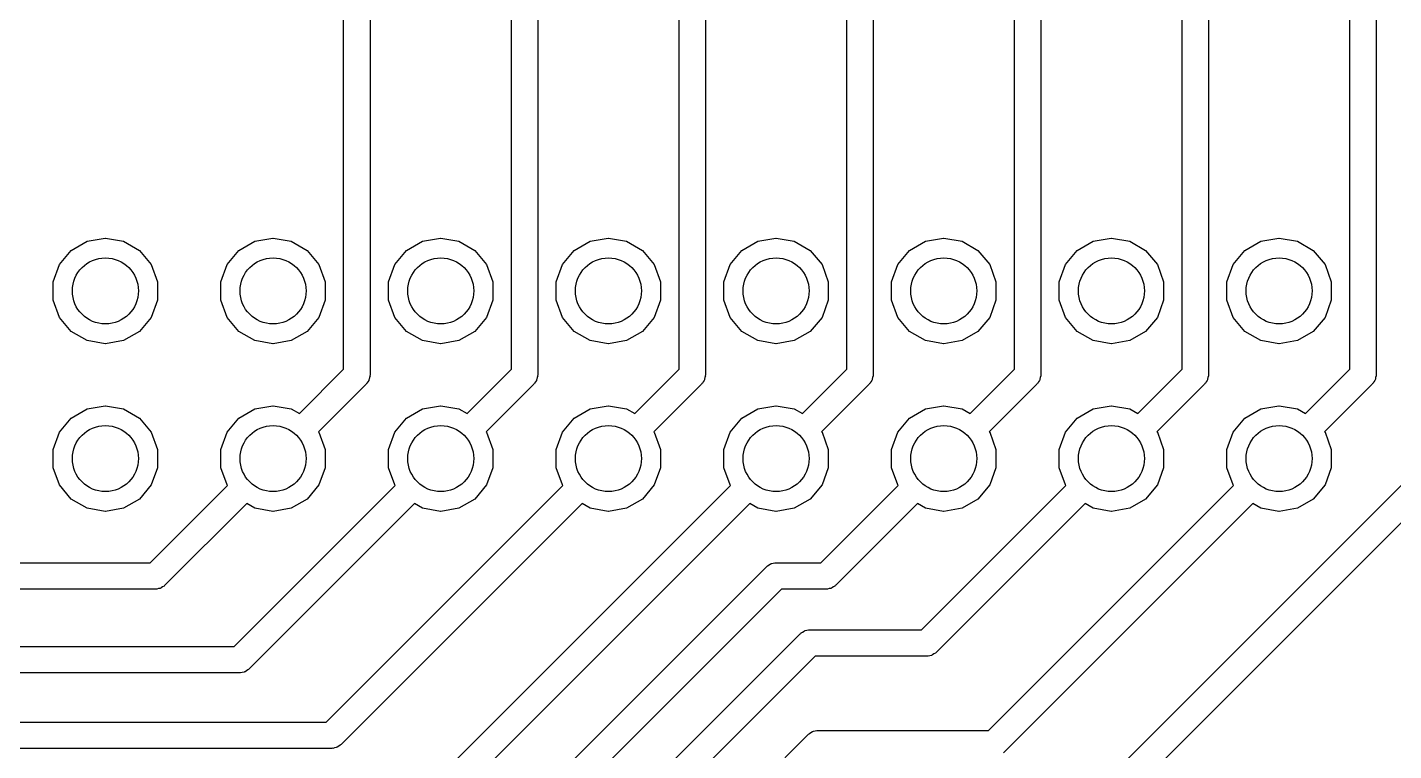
# Model space of a CAD drawing. Extents: x 25 to 125, y -125 to -25.
# Drawn here: x 69.18 to 89.87, y -46.84 to -35.88 of the extents above; entities that cross this region are included whole.
import ezdxf

# ---------------------------------------------------------------- set-up
doc = ezdxf.new("R2010")
doc.units = 0
doc.header["$MEASUREMENT"] = 0
doc.layers.add('BLACK', color=7, linetype='CONTINUOUS')

msp = doc.modelspace()

# ---------------------------------------------------------------- linework, layer by layer
at = {"layer": 'Black'}
for p, q in [((73.968, -41.0652), (73.968, -34.3411)), ((74.368, -34.2582), (74.368, -41.148)), ((76.508, -41.0652), (76.508, -34.3411)), ((76.908, -34.2582), (76.908, -41.148)), ((79.048, -41.0652), (79.048, -34.3411)), ((79.448, -34.2582), (79.448, -41.148)), ((81.988, -34.29), (81.988, -41.148)), ((84.128, -41.0652), (84.128, -34.3411)), ((84.528, -34.2582), (84.528, -41.148)), ((86.668, -41.0652), (86.668, -34.3411)), ((87.068, -34.2582), (87.068, -41.148)), ((89.208, -41.0652), (89.208, -34.3411)), ((89.608, -34.2582), (89.608, -41.148)), ((81.588, -41.0652), (81.588, -34.3728)), ((70.0813, -39.1262), (70.3549, -39.078)), ((70.3549, -39.078), (70.3611, -39.078)), ((70.3611, -39.078), (70.6347, -39.1262)), ((72.6213, -39.1262), (72.8949, -39.078)), ((72.8949, -39.078), (72.9011, -39.078)), ((72.9011, -39.078), (73.1747, -39.1262)), ((75.1613, -39.1262), (75.4349, -39.078)), ((75.4349, -39.078), (75.4411, -39.078)), ((75.4411, -39.078), (75.7147, -39.1262)), ((77.7013, -39.1262), (77.9749, -39.078)), ((77.9749, -39.078), (77.9811, -39.078)), ((77.9811, -39.078), (78.2547, -39.1262)), ((80.2413, -39.1262), (80.5149, -39.078)), ((80.5149, -39.078), (80.5211, -39.078)), ((80.5211, -39.078), (80.7947, -39.1262)), ((82.7813, -39.1262), (83.0549, -39.078)), ((83.0549, -39.078), (83.0611, -39.078)), ((83.0611, -39.078), (83.3347, -39.1262)), ((85.3213, -39.1262), (85.5949, -39.078)), ((85.5949, -39.078), (85.6011, -39.078)), ((85.6011, -39.078), (85.8747, -39.1262)), ((87.8613, -39.1262), (88.1349, -39.078)), ((88.1349, -39.078), (88.1411, -39.078)), ((88.1411, -39.078), (88.4147, -39.1262)), ((69.6621, -39.478), (69.8407, -39.2652)), ((69.8407, -39.2652), (70.0813, -39.1262)), ((70.6347, -39.1262), (70.8753, -39.2652)), ((70.8753, -39.2652), (71.0539, -39.478)), ((72.2021, -39.478), (72.3807, -39.2652)), ((72.3807, -39.2652), (72.6213, -39.1262)), ((73.1747, -39.1262), (73.4153, -39.2652)), ((73.4153, -39.2652), (73.5939, -39.478)), ((74.7421, -39.478), (74.9207, -39.2652)), ((74.9207, -39.2652), (75.1613, -39.1262)), ((75.7147, -39.1262), (75.9553, -39.2652)), ((75.9553, -39.2652), (76.1339, -39.478)), ((77.2821, -39.478), (77.4607, -39.2652)), ((77.4607, -39.2652), (77.7013, -39.1262)), ((78.2547, -39.1262), (78.4953, -39.2652)), ((78.4953, -39.2652), (78.6739, -39.478)), ((79.8221, -39.478), (80.0007, -39.2652)), ((80.0007, -39.2652), (80.2413, -39.1262)), ((80.7947, -39.1262), (81.0353, -39.2652)), ((81.0353, -39.2652), (81.2139, -39.478)), ((82.3621, -39.478), (82.5407, -39.2652)), ((82.5407, -39.2652), (82.7813, -39.1262)), ((83.3347, -39.1262), (83.5753, -39.2652)), ((83.5753, -39.2652), (83.7539, -39.478)), ((84.9021, -39.478), (85.0807, -39.2652)), ((85.0807, -39.2652), (85.3213, -39.1262)), ((85.8747, -39.1262), (86.1153, -39.2652)), ((86.1153, -39.2652), (86.2939, -39.478)), ((87.4421, -39.478), (87.6207, -39.2652)), ((87.6207, -39.2652), (87.8613, -39.1262)), ((88.4147, -39.1262), (88.6553, -39.2652)), ((88.6553, -39.2652), (88.8339, -39.478)), ((69.5671, -39.7391), (69.6621, -39.478)), ((71.0539, -39.478), (71.1489, -39.7391)), ((72.1071, -39.7391), (72.2021, -39.478)), ((73.5939, -39.478), (73.6889, -39.7391)), ((74.6471, -39.7391), (74.7421, -39.478)), ((76.1339, -39.478), (76.2289, -39.7391)), ((77.1871, -39.7391), (77.2821, -39.478)), ((78.6739, -39.478), (78.7689, -39.7391)), ((79.7271, -39.7391), (79.8221, -39.478)), ((81.2139, -39.478), (81.3089, -39.7391)), ((82.2671, -39.7391), (82.3621, -39.478)), ((83.7539, -39.478), (83.8489, -39.7391)), ((84.8071, -39.7391), (84.9021, -39.478)), ((86.2939, -39.478), (86.3889, -39.7391)), ((87.3471, -39.7391), (87.4421, -39.478)), ((88.8339, -39.478), (88.9289, -39.7391)), ((69.5671, -40.0169), (69.5671, -39.7391)), ((71.1489, -39.7391), (71.1489, -40.0169)), ((72.1071, -40.0169), (72.1071, -39.7391)), ((73.6889, -39.7391), (73.6889, -40.0169)), ((74.6471, -40.0169), (74.6471, -39.7391)), ((76.2289, -39.7391), (76.2289, -40.0169)), ((77.1871, -40.0169), (77.1871, -39.7391)), ((78.7689, -39.7391), (78.7689, -40.0169)), ((79.7271, -40.0169), (79.7271, -39.7391)), ((81.3089, -39.7391), (81.3089, -40.0169)), ((82.2671, -40.0169), (82.2671, -39.7391)), ((83.8489, -39.7391), (83.8489, -40.0169)), ((84.8071, -40.0169), (84.8071, -39.7391)), ((86.3889, -39.7391), (86.3889, -40.0169)), ((87.3471, -40.0169), (87.3471, -39.7391)), ((88.9289, -39.7391), (88.9289, -40.0169)), ((69.6621, -40.278), (69.5671, -40.0169)), ((71.1489, -40.0169), (71.0539, -40.278)), ((72.2021, -40.278), (72.1071, -40.0169)), ((73.6889, -40.0169), (73.5939, -40.278)), ((74.7421, -40.278), (74.6471, -40.0169)), ((76.2289, -40.0169), (76.1339, -40.278)), ((77.2821, -40.278), (77.1871, -40.0169)), ((78.7689, -40.0169), (78.6739, -40.278)), ((79.8221, -40.278), (79.7271, -40.0169)), ((81.3089, -40.0169), (81.2139, -40.278)), ((82.3621, -40.278), (82.2671, -40.0169)), ((83.8489, -40.0169), (83.7539, -40.278)), ((84.9021, -40.278), (84.8071, -40.0169)), ((86.3889, -40.0169), (86.2939, -40.278)), ((87.4421, -40.278), (87.3471, -40.0169)), ((88.9289, -40.0169), (88.8339, -40.278)), ((69.8407, -40.4908), (69.6621, -40.278)), ((71.0539, -40.278), (70.8753, -40.4908)), ((72.3807, -40.4908), (72.2021, -40.278)), ((73.5939, -40.278), (73.4153, -40.4908)), ((74.9207, -40.4908), (74.7421, -40.278)), ((76.1339, -40.278), (75.9553, -40.4908)), ((77.4607, -40.4908), (77.2821, -40.278)), ((78.6739, -40.278), (78.4953, -40.4908)), ((80.0007, -40.4908), (79.8221, -40.278)), ((81.2139, -40.278), (81.0353, -40.4908)), ((82.5407, -40.4908), (82.3621, -40.278)), ((83.7539, -40.278), (83.5753, -40.4908)), ((85.0807, -40.4908), (84.9021, -40.278)), ((86.2939, -40.278), (86.1153, -40.4908)), ((87.6207, -40.4908), (87.4421, -40.278)), ((88.8339, -40.278), (88.6553, -40.4908)), ((70.0813, -40.6298), (69.8407, -40.4908)), ((70.8753, -40.4908), (70.6347, -40.6298)), ((72.6213, -40.6298), (72.3807, -40.4908)), ((73.4153, -40.4908), (73.1747, -40.6298)), ((75.1613, -40.6298), (74.9207, -40.4908)), ((75.9553, -40.4908), (75.7147, -40.6298)), ((77.7013, -40.6298), (77.4607, -40.4908)), ((78.4953, -40.4908), (78.2547, -40.6298)), ((80.2413, -40.6298), (80.0007, -40.4908)), ((81.0353, -40.4908), (80.7947, -40.6298)), ((82.7813, -40.6298), (82.5407, -40.4908)), ((83.5753, -40.4908), (83.3347, -40.6298)), ((85.3213, -40.6298), (85.0807, -40.4908)), ((86.1153, -40.4908), (85.8747, -40.6298)), ((87.8613, -40.6298), (87.6207, -40.4908)), ((88.6553, -40.4908), (88.4147, -40.6298)), ((70.3549, -40.678), (70.0813, -40.6298)), ((70.3611, -40.678), (70.3549, -40.678)), ((70.6347, -40.6298), (70.3611, -40.678)), ((72.8949, -40.678), (72.6213, -40.6298)), ((72.9011, -40.678), (72.8949, -40.678)), ((73.1747, -40.6298), (72.9011, -40.678)), ((75.4349, -40.678), (75.1613, -40.6298)), ((75.4411, -40.678), (75.4349, -40.678)), ((75.7147, -40.6298), (75.4411, -40.678)), ((77.9749, -40.678), (77.7013, -40.6298)), ((77.9811, -40.678), (77.9749, -40.678)), ((78.2547, -40.6298), (77.9811, -40.678)), ((80.5149, -40.678), (80.2413, -40.6298)), ((80.5211, -40.678), (80.5149, -40.678)), ((80.7947, -40.6298), (80.5211, -40.678)), ((83.0549, -40.678), (82.7813, -40.6298)), ((83.0611, -40.678), (83.0549, -40.678)), ((83.3347, -40.6298), (83.0611, -40.678)), ((85.5949, -40.678), (85.3213, -40.6298)), ((85.6011, -40.678), (85.5949, -40.678)), ((85.8747, -40.6298), (85.6011, -40.678)), ((88.1349, -40.678), (87.8613, -40.6298)), ((88.1411, -40.678), (88.1349, -40.678)), ((88.4147, -40.6298), (88.1411, -40.678)), ((73.2965, -41.7366), (73.968, -41.0652)), ((74.3672, -41.1654), (74.3605, -41.1907)), ((74.368, -41.148), (74.3665, -41.1567)), ((74.3665, -41.1567), (74.3672, -41.1654)), ((75.8365, -41.7366), (76.508, -41.0652)), ((76.9072, -41.1654), (76.9005, -41.1907)), ((76.908, -41.148), (76.9065, -41.1567)), ((76.9065, -41.1567), (76.9072, -41.1654)), ((78.3765, -41.7366), (79.048, -41.0652)), ((79.4472, -41.1654), (79.4405, -41.1907)), ((79.448, -41.148), (79.4465, -41.1567)), ((79.4465, -41.1567), (79.4472, -41.1654)), ((80.9165, -41.7366), (81.588, -41.0652)), ((81.9872, -41.1654), (81.9805, -41.1907)), ((81.988, -41.148), (81.9865, -41.1567)), ((81.9865, -41.1567), (81.9872, -41.1654)), ((83.4565, -41.7366), (84.128, -41.0652)), ((84.5272, -41.1654), (84.5205, -41.1907)), ((84.528, -41.148), (84.5265, -41.1567)), ((84.5265, -41.1567), (84.5272, -41.1654)), ((85.9965, -41.7366), (86.668, -41.0652)), ((87.0672, -41.1654), (87.0605, -41.1907)), ((87.068, -41.148), (87.0665, -41.1567)), ((87.0665, -41.1567), (87.0672, -41.1654)), ((88.5365, -41.7366), (89.208, -41.0652)), ((89.6072, -41.1654), (89.6005, -41.1907)), ((89.608, -41.148), (89.6065, -41.1567)), ((89.6065, -41.1567), (89.6072, -41.1654)), ((74.3094, -41.2894), (73.5879, -42.0109)), ((74.3145, -41.2822), (74.3094, -41.2894)), ((74.3212, -41.2766), (74.3145, -41.2822)), ((74.3343, -41.2539), (74.3212, -41.2766)), ((74.3493, -41.2325), (74.3343, -41.2539)), ((74.3515, -41.224), (74.3493, -41.2325)), ((74.3559, -41.2164), (74.3515, -41.224)), ((74.3605, -41.1907), (74.3559, -41.2164)), ((76.8494, -41.2894), (76.1279, -42.0109)), ((76.8545, -41.2822), (76.8494, -41.2894)), ((76.8612, -41.2766), (76.8545, -41.2822)), ((76.8743, -41.2539), (76.8612, -41.2766)), ((76.8893, -41.2325), (76.8743, -41.2539)), ((76.8915, -41.224), (76.8893, -41.2325)), ((76.8959, -41.2164), (76.8915, -41.224)), ((76.9005, -41.1907), (76.8959, -41.2164)), ((79.3894, -41.2894), (78.6679, -42.0109)), ((79.3945, -41.2822), (79.3894, -41.2894)), ((79.4012, -41.2766), (79.3945, -41.2822)), ((79.4143, -41.2539), (79.4012, -41.2766)), ((79.4293, -41.2325), (79.4143, -41.2539)), ((79.4315, -41.224), (79.4293, -41.2325)), ((79.4359, -41.2164), (79.4315, -41.224)), ((79.4405, -41.1907), (79.4359, -41.2164)), ((81.9294, -41.2894), (81.2079, -42.0109)), ((81.9345, -41.2822), (81.9294, -41.2894)), ((81.9412, -41.2766), (81.9345, -41.2822)), ((81.9543, -41.2539), (81.9412, -41.2766)), ((81.9693, -41.2325), (81.9543, -41.2539)), ((81.9715, -41.224), (81.9693, -41.2325)), ((81.9759, -41.2164), (81.9715, -41.224)), ((81.9805, -41.1907), (81.9759, -41.2164)), ((84.4694, -41.2894), (83.7479, -42.0109)), ((84.4745, -41.2822), (84.4694, -41.2894)), ((84.4812, -41.2766), (84.4745, -41.2822)), ((84.4943, -41.2539), (84.4812, -41.2766)), ((84.5093, -41.2325), (84.4943, -41.2539)), ((84.5115, -41.224), (84.5093, -41.2325)), ((84.5159, -41.2164), (84.5115, -41.224)), ((84.5205, -41.1907), (84.5159, -41.2164)), ((87.0094, -41.2894), (86.2879, -42.0109)), ((87.0145, -41.2822), (87.0094, -41.2894)), ((87.0212, -41.2766), (87.0145, -41.2822)), ((87.0343, -41.2539), (87.0212, -41.2766)), ((87.0493, -41.2325), (87.0343, -41.2539)), ((87.0515, -41.224), (87.0493, -41.2325)), ((87.0559, -41.2164), (87.0515, -41.224)), ((87.0605, -41.1907), (87.0559, -41.2164)), ((89.5494, -41.2894), (88.8279, -42.0109)), ((89.5545, -41.2822), (89.5494, -41.2894)), ((89.5612, -41.2766), (89.5545, -41.2822)), ((89.5743, -41.2539), (89.5612, -41.2766)), ((89.5893, -41.2325), (89.5743, -41.2539)), ((89.5915, -41.224), (89.5893, -41.2325)), ((89.5959, -41.2164), (89.5915, -41.224)), ((89.6005, -41.1907), (89.5959, -41.2164)), ((69.6621, -42.018), (69.8407, -41.8052)), ((69.8407, -41.8052), (70.0813, -41.6662)), ((70.0813, -41.6662), (70.3549, -41.618)), ((70.3549, -41.618), (70.3611, -41.618)), ((70.3611, -41.618), (70.6347, -41.6662)), ((70.6347, -41.6662), (70.8753, -41.8052)), ((70.8753, -41.8052), (71.0539, -42.018)), ((72.2021, -42.018), (72.3807, -41.8052)), ((72.3807, -41.8052), (72.6213, -41.6662)), ((72.6213, -41.6662), (72.8949, -41.618)), ((72.8949, -41.618), (72.9011, -41.618)), ((72.9011, -41.618), (73.1747, -41.6662)), ((73.1747, -41.6662), (73.2965, -41.7366)), ((74.7421, -42.018), (74.9207, -41.8052)), ((74.9207, -41.8052), (75.1613, -41.6662)), ((75.1613, -41.6662), (75.4349, -41.618)), ((75.4349, -41.618), (75.4411, -41.618)), ((75.4411, -41.618), (75.7147, -41.6662)), ((75.7147, -41.6662), (75.8365, -41.7366)), ((77.2821, -42.018), (77.4607, -41.8052)), ((77.4607, -41.8052), (77.7013, -41.6662)), ((77.7013, -41.6662), (77.9749, -41.618)), ((77.9749, -41.618), (77.9811, -41.618)), ((77.9811, -41.618), (78.2547, -41.6662)), ((78.2547, -41.6662), (78.3765, -41.7366)), ((79.8221, -42.018), (80.0007, -41.8052)), ((80.0007, -41.8052), (80.2413, -41.6662)), ((80.2413, -41.6662), (80.5149, -41.618)), ((80.5149, -41.618), (80.5211, -41.618)), ((80.5211, -41.618), (80.7947, -41.6662)), ((80.7947, -41.6662), (80.9165, -41.7366)), ((82.3621, -42.018), (82.5407, -41.8052)), ((82.5407, -41.8052), (82.7813, -41.6662)), ((82.7813, -41.6662), (83.0549, -41.618)), ((83.0549, -41.618), (83.0611, -41.618)), ((83.0611, -41.618), (83.3347, -41.6662)), ((83.3347, -41.6662), (83.4565, -41.7366)), ((84.9021, -42.018), (85.0807, -41.8052)), ((85.0807, -41.8052), (85.3213, -41.6662)), ((85.3213, -41.6662), (85.5949, -41.618)), ((85.5949, -41.618), (85.6011, -41.618)), ((85.6011, -41.618), (85.8747, -41.6662)), ((85.8747, -41.6662), (85.9965, -41.7366)), ((87.4421, -42.018), (87.6207, -41.8052)), ((87.6207, -41.8052), (87.8613, -41.6662)), ((87.8613, -41.6662), (88.1349, -41.618)), ((88.1349, -41.618), (88.1411, -41.618)), ((88.1411, -41.618), (88.4147, -41.6662)), ((88.4147, -41.6662), (88.5365, -41.7366)), ((73.5879, -42.0109), (73.5939, -42.018)), ((76.1279, -42.0109), (76.1339, -42.018)), ((78.6679, -42.0109), (78.6739, -42.018)), ((81.2079, -42.0109), (81.2139, -42.018)), ((83.7479, -42.0109), (83.7539, -42.018)), ((86.2879, -42.0109), (86.2939, -42.018)), ((88.8279, -42.0109), (88.8339, -42.018)), ((69.5671, -42.2791), (69.6621, -42.018)), ((71.0539, -42.018), (71.1489, -42.2791)), ((72.1071, -42.2791), (72.2021, -42.018)), ((73.5939, -42.018), (73.6889, -42.2791)), ((74.6471, -42.2791), (74.7421, -42.018)), ((76.1339, -42.018), (76.2289, -42.2791)), ((77.1871, -42.2791), (77.2821, -42.018)), ((78.6739, -42.018), (78.7689, -42.2791)), ((79.7271, -42.2791), (79.8221, -42.018)), ((81.2139, -42.018), (81.3089, -42.2791)), ((82.2671, -42.2791), (82.3621, -42.018)), ((83.7539, -42.018), (83.8489, -42.2791)), ((84.8071, -42.2791), (84.9021, -42.018)), ((86.2939, -42.018), (86.3889, -42.2791)), ((87.3471, -42.2791), (87.4421, -42.018)), ((88.8339, -42.018), (88.9289, -42.2791)), ((69.5671, -42.5569), (69.5671, -42.2791)), ((71.1489, -42.2791), (71.1489, -42.5569)), ((72.1071, -42.5569), (72.1071, -42.2791)), ((73.6889, -42.2791), (73.6889, -42.5569)), ((74.6471, -42.5569), (74.6471, -42.2791)), ((76.2289, -42.2791), (76.2289, -42.5569)), ((77.1871, -42.5569), (77.1871, -42.2791)), ((78.7689, -42.2791), (78.7689, -42.5569)), ((79.7271, -42.5569), (79.7271, -42.2791)), ((81.3089, -42.2791), (81.3089, -42.5569)), ((82.2671, -42.5569), (82.2671, -42.2791)), ((83.8489, -42.2791), (83.8489, -42.5569)), ((84.8071, -42.5569), (84.8071, -42.2791)), ((86.3889, -42.2791), (86.3889, -42.5569)), ((87.3471, -42.5569), (87.3471, -42.2791)), ((88.9289, -42.2791), (88.9289, -42.5569)), ((69.6621, -42.818), (69.5671, -42.5569)), ((71.1489, -42.5569), (71.0539, -42.818)), ((72.2021, -42.818), (72.1071, -42.5569)), ((73.6889, -42.5569), (73.5939, -42.818)), ((74.7421, -42.818), (74.6471, -42.5569)), ((76.2289, -42.5569), (76.1339, -42.818)), ((77.2821, -42.818), (77.1871, -42.5569)), ((78.7689, -42.5569), (78.6739, -42.818)), ((79.8221, -42.818), (79.7271, -42.5569)), ((81.3089, -42.5569), (81.2139, -42.818)), ((82.3621, -42.818), (82.2671, -42.5569)), ((83.8489, -42.5569), (83.7539, -42.818)), ((84.9021, -42.818), (84.8071, -42.5569)), ((86.3889, -42.5569), (86.2939, -42.818)), ((87.4421, -42.818), (87.3471, -42.5569)), ((88.9289, -42.5569), (88.8339, -42.818)), ((69.8407, -43.0308), (69.6621, -42.818)), ((71.0539, -42.818), (70.8753, -43.0308)), ((71.0372, -43.996), (72.2081, -42.8251)), ((72.2081, -42.8251), (72.2021, -42.818)), ((72.3072, -45.266), (74.7481, -42.8251)), ((73.5939, -42.818), (73.4153, -43.0308)), ((73.7042, -46.409), (77.2881, -42.8251)), ((74.7481, -42.8251), (74.7421, -42.818)), ((75.1012, -47.552), (79.8281, -42.8251)), ((76.1339, -42.818), (75.9553, -43.0308)), ((77.2881, -42.8251), (77.2821, -42.818)), ((78.6739, -42.818), (78.4953, -43.0308)), ((79.8281, -42.8251), (79.8221, -42.818)), ((81.2139, -42.818), (81.0353, -43.0308)), ((81.1972, -43.996), (82.3681, -42.8251)), ((82.3681, -42.8251), (82.3621, -42.818)), ((82.7212, -45.012), (84.9081, -42.8251)), ((83.7539, -42.818), (83.5753, -43.0308)), ((83.7372, -46.536), (87.4481, -42.8251)), ((84.7912, -48.022), (89.9881, -42.8251)), ((84.9081, -42.8251), (84.9021, -42.818)), ((86.2939, -42.818), (86.1153, -43.0308)), ((87.4481, -42.8251), (87.4421, -42.818)), ((88.8339, -42.818), (88.6553, -43.0308)), ((70.0813, -43.1698), (69.8407, -43.0308)), ((70.8753, -43.0308), (70.6347, -43.1698)), ((73.4153, -43.0308), (73.1747, -43.1698)), ((75.9553, -43.0308), (75.7147, -43.1698)), ((78.4953, -43.0308), (78.2547, -43.1698)), ((81.0353, -43.0308), (80.7947, -43.1698)), ((83.5753, -43.0308), (83.3347, -43.1698)), ((86.1153, -43.0308), (85.8747, -43.1698)), ((88.6553, -43.0308), (88.4147, -43.1698)), ((70.3549, -43.218), (70.0813, -43.1698)), ((70.3611, -43.218), (70.3549, -43.218)), ((70.6347, -43.1698), (70.3611, -43.218)), ((72.4995, -43.0994), (71.2614, -44.3374)), ((72.6213, -43.1698), (72.4995, -43.0994)), ((75.0395, -43.0994), (72.5314, -45.6074)), ((72.8949, -43.218), (72.6213, -43.1698)), ((72.9011, -43.218), (72.8949, -43.218)), ((73.1747, -43.1698), (72.9011, -43.218)), ((77.5795, -43.0994), (73.9284, -46.7504)), ((75.1613, -43.1698), (75.0395, -43.0994)), ((75.4349, -43.218), (75.1613, -43.1698)), ((80.1195, -43.0994), (75.3254, -47.8934)), ((75.4411, -43.218), (75.4349, -43.218)), ((75.7147, -43.1698), (75.4411, -43.218)), ((77.7013, -43.1698), (77.5795, -43.0994)), ((77.9749, -43.218), (77.7013, -43.1698)), ((77.9811, -43.218), (77.9749, -43.218)), ((78.2547, -43.1698), (77.9811, -43.218)), ((80.2413, -43.1698), (80.1195, -43.0994)), ((80.5149, -43.218), (80.2413, -43.1698)), ((80.5211, -43.218), (80.5149, -43.218)), ((80.7947, -43.1698), (80.5211, -43.218)), ((82.6595, -43.0994), (81.4214, -44.3374)), ((82.7813, -43.1698), (82.6595, -43.0994)), ((83.0549, -43.218), (82.7813, -43.1698)), ((85.1995, -43.0994), (82.9454, -45.3534)), ((83.0611, -43.218), (83.0549, -43.218)), ((83.3347, -43.1698), (83.0611, -43.218)), ((87.7395, -43.0994), (83.9614, -46.8774)), ((90.2795, -43.0994), (85.0154, -48.3634)), ((85.3213, -43.1698), (85.1995, -43.0994)), ((85.5949, -43.218), (85.3213, -43.1698)), ((85.6011, -43.218), (85.5949, -43.218)), ((85.8747, -43.1698), (85.6011, -43.218)), ((87.8613, -43.1698), (87.7395, -43.0994)), ((88.1349, -43.218), (87.8613, -43.1698)), ((88.1411, -43.218), (88.1349, -43.218)), ((88.4147, -43.1698), (88.1411, -43.218)), ((55.72, -43.996), (71.0372, -43.996)), ((75.7362, -48.695), (80.3766, -44.0546)), ((80.3766, -44.0546), (80.3838, -44.0495)), ((80.3838, -44.0495), (80.3894, -44.0428)), ((80.3894, -44.0428), (80.4121, -44.0297)), ((80.4121, -44.0297), (80.4335, -44.0147)), ((80.4335, -44.0147), (80.442, -44.0125)), ((80.442, -44.0125), (80.4496, -44.0081)), ((80.4496, -44.0081), (80.4753, -44.0035)), ((80.4753, -44.0035), (80.5006, -43.9968)), ((80.5006, -43.9968), (80.5093, -43.9975)), ((80.5093, -43.9975), (80.518, -43.996)), ((80.518, -43.996), (81.1972, -43.996)), ((71.12, -44.396), (55.72, -44.396)), ((71.1287, -44.3945), (71.12, -44.396)), ((71.1374, -44.3952), (71.1287, -44.3945)), ((71.1627, -44.3885), (71.1374, -44.3952)), ((71.1884, -44.3839), (71.1627, -44.3885)), ((71.196, -44.3795), (71.1884, -44.3839)), ((71.2045, -44.3773), (71.196, -44.3795)), ((71.2259, -44.3623), (71.2045, -44.3773)), ((71.2486, -44.3492), (71.2259, -44.3623)), ((71.2542, -44.3425), (71.2486, -44.3492)), ((71.2614, -44.3374), (71.2542, -44.3425)), ((80.6008, -44.396), (75.9604, -49.0364)), ((81.28, -44.396), (80.6008, -44.396)), ((81.2887, -44.3945), (81.28, -44.396)), ((81.2974, -44.3952), (81.2887, -44.3945)), ((81.3227, -44.3885), (81.2974, -44.3952)), ((81.3484, -44.3839), (81.3227, -44.3885)), ((81.356, -44.3795), (81.3484, -44.3839)), ((81.3645, -44.3773), (81.356, -44.3795)), ((81.3859, -44.3623), (81.3645, -44.3773)), ((81.4086, -44.3492), (81.3859, -44.3623)), ((81.4142, -44.3425), (81.4086, -44.3492)), ((81.4214, -44.3374), (81.4142, -44.3425)), ((75.5506, -50.4046), (80.8846, -45.0706)), ((80.8846, -45.0706), (80.8918, -45.0655)), ((80.8918, -45.0655), (80.8974, -45.0588)), ((80.8974, -45.0588), (80.9201, -45.0457)), ((80.9201, -45.0457), (80.9415, -45.0307)), ((80.9415, -45.0307), (80.95, -45.0285)), ((80.95, -45.0285), (80.9576, -45.0241)), ((80.9576, -45.0241), (80.9833, -45.0195)), ((80.9833, -45.0195), (81.0086, -45.0128)), ((81.0086, -45.0128), (81.0173, -45.0135)), ((81.0173, -45.0135), (81.026, -45.012)), ((81.026, -45.012), (82.7212, -45.012)), ((59.403, -45.266), (72.3072, -45.266)), ((81.1088, -45.412), (75.9192, -50.6016)), ((82.804, -45.412), (81.1088, -45.412)), ((82.8127, -45.4105), (82.804, -45.412)), ((82.8214, -45.4112), (82.8127, -45.4105)), ((82.8467, -45.4045), (82.8214, -45.4112)), ((82.8724, -45.3999), (82.8467, -45.4045)), ((82.88, -45.3955), (82.8724, -45.3999)), ((82.8885, -45.3933), (82.88, -45.3955)), ((82.9099, -45.3783), (82.8885, -45.3933)), ((82.9326, -45.3652), (82.9099, -45.3783)), ((82.9382, -45.3585), (82.9326, -45.3652)), ((82.9454, -45.3534), (82.9382, -45.3585)), ((72.39, -45.666), (59.403, -45.666)), ((72.3987, -45.6645), (72.39, -45.666)), ((72.4074, -45.6652), (72.3987, -45.6645)), ((72.4327, -45.6585), (72.4074, -45.6652)), ((72.4584, -45.6539), (72.4327, -45.6585)), ((72.466, -45.6495), (72.4584, -45.6539)), ((72.4745, -45.6473), (72.466, -45.6495)), ((72.4959, -45.6323), (72.4745, -45.6473)), ((72.5186, -45.6192), (72.4959, -45.6323)), ((72.5242, -45.6125), (72.5186, -45.6192)), ((72.5314, -45.6074), (72.5242, -45.6125)), ((58.133, -46.409), (73.7042, -46.409)), ((81.0471, -46.5697), (81.0685, -46.5547)), ((81.0685, -46.5547), (81.077, -46.5525)), ((81.077, -46.5525), (81.0846, -46.5481)), ((81.0846, -46.5481), (81.1103, -46.5435)), ((81.1103, -46.5435), (81.1356, -46.5368)), ((81.1356, -46.5368), (81.1443, -46.5375)), ((81.1443, -46.5375), (81.153, -46.536)), ((81.153, -46.536), (83.7372, -46.536)), ((73.8929, -46.7753), (73.8715, -46.7903)), ((73.9156, -46.7622), (73.8929, -46.7753)), ((73.9212, -46.7555), (73.9156, -46.7622)), ((73.9284, -46.7504), (73.9212, -46.7555)), ((77.1899, -50.4163), (81.0116, -46.5946)), ((81.0116, -46.5946), (81.0188, -46.5895)), ((81.0188, -46.5895), (81.0244, -46.5828)), ((81.0244, -46.5828), (81.0471, -46.5697)), ((73.787, -46.809), (58.133, -46.809)), ((73.7957, -46.8075), (73.787, -46.809)), ((73.8044, -46.8082), (73.7957, -46.8075)), ((73.8297, -46.8015), (73.8044, -46.8082)), ((73.8554, -46.7969), (73.8297, -46.8015)), ((73.863, -46.7925), (73.8554, -46.7969)), ((73.8715, -46.7903), (73.863, -46.7925))]:
    msp.add_line(p, q, dxfattribs=at)
for centre in [(70.358, -39.878), (70.358, -39.878), (72.898, -39.878), (72.898, -39.878), (75.438, -39.878), (75.438, -39.878), (77.978, -39.878), (77.978, -39.878), (80.518, -39.878), (80.518, -39.878), (83.058, -39.878), (83.058, -39.878), (85.598, -39.878), (85.598, -39.878), (88.138, -39.878), (88.138, -39.878), (70.358, -42.418), (70.358, -42.418), (72.898, -42.418), (72.898, -42.418), (75.438, -42.418), (75.438, -42.418), (77.978, -42.418), (77.978, -42.418), (80.518, -42.418), (80.518, -42.418), (83.058, -42.418), (83.058, -42.418), (85.598, -42.418), (85.598, -42.418), (88.138, -42.418), (88.138, -42.418)]:
    msp.add_circle(centre, 0.5, dxfattribs=at)

doc.saveas('drawing.dxf')
